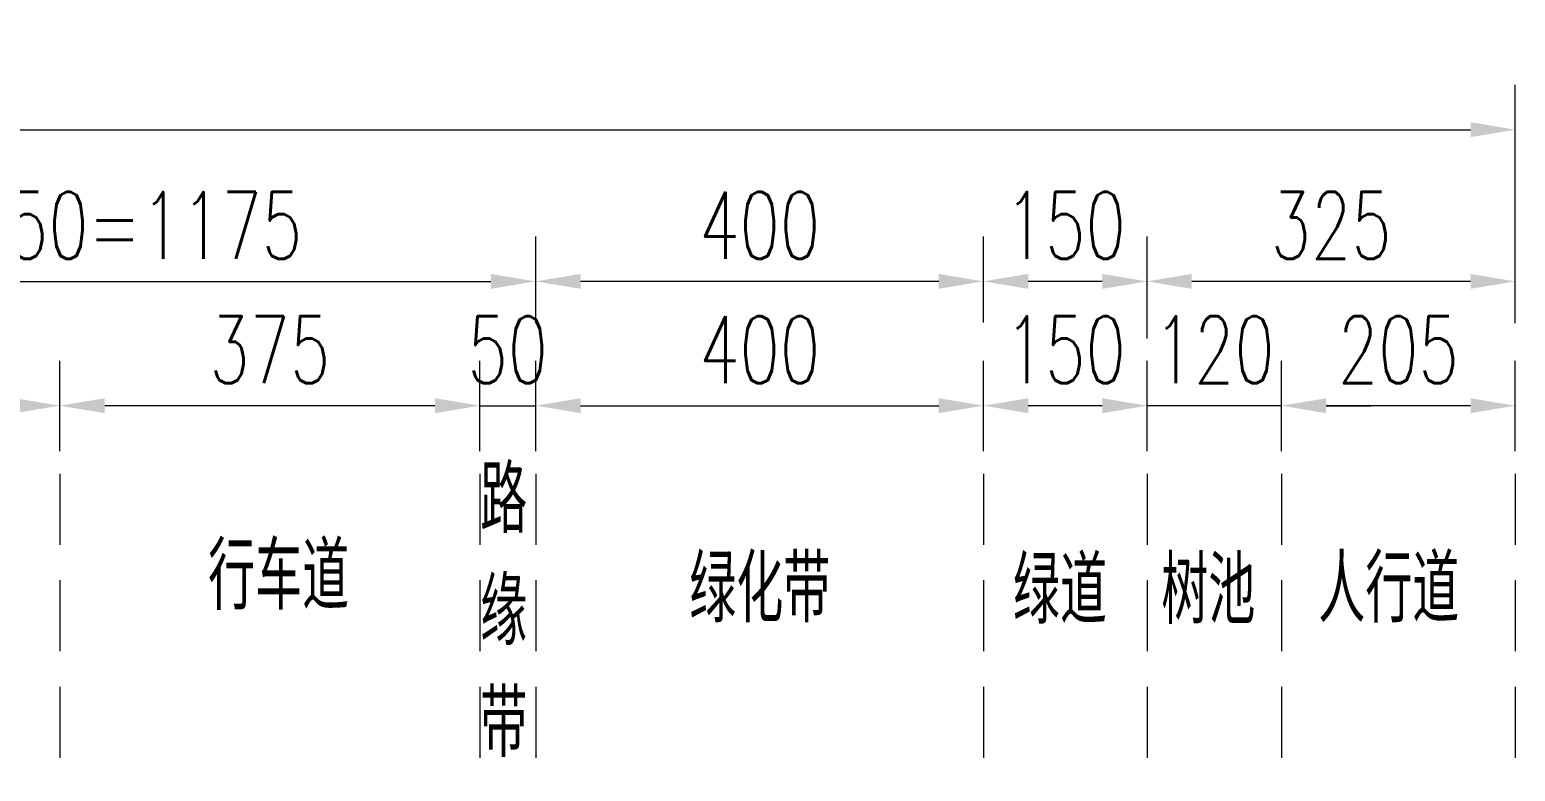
# Model space of a CAD drawing. Extents: x -1568 to -728, y -1287 to -990.
# Drawn here: x -1307.1 to -1240.8, y -1178.8 to -1145.7 of the extents above; entities that cross this region are included whole.
import ezdxf

# ---------------------------------------------------------------- set-up
doc = ezdxf.new("R2010")
doc.units = 0
doc.header["$LTSCALE"] = 5
doc.linetypes.add('DASHED', pattern=[19.05, 12.7, -6.35])
doc.layers.get('Defpoints').update_dxf_attribs({"linetype": 'CONTINUOUS'})
doc.layers.add('文字', color=7, linetype='CONTINUOUS')
doc.layers.add('标注', color=4, linetype='CONTINUOUS', lineweight=15)
doc.styles.get("Standard").update_dxf_attribs({"font": 'simplex1.shx', "width": 0.7, "bigfont": 'hztxt.shx'})
doc.dimstyles.new('比例1：200', dxfattribs={"dimtxt": 3, "dimasz": 2, "dimexe": 2, "dimexo": 1, "dimgap": 1, "dimtad": 1, "dimlfac": 20, "dimzin": 13, "dimdsep": 46, "dimtxsty": 'Standard', "dimcen": -0.09, "dimclrd": 256, "dimclre": 256, "dimclrt": 7, "dimaunit": 1, "dimadec": 0, "dimazin": 2, "dimtfac": 0.0005, "dimtix": 1, "dimtmove": 2, "dimatfit": 3, "dimfxl": 0, "dimtolj": 1, "dimtzin": 13, "dimlwd": -1, "dimlwe": -1, "dimarcsym": 0})

# ---------------------------------------------------------------- blocks, each defined once
blk = doc.blocks.new('*D25')
at = {"layer": 'Defpoints', "color": 0}
for p in [(-1284.519, -1156.953), (-1343.269, -1159.817), (-1284.519, -1159.817)]:
    blk.add_point(p, dxfattribs=at)
at = {"layer": '标注'}
for p, q in [((-1343.269, -1158.817), (-1343.269, -1154.953)), ((-1284.519, -1158.817), (-1284.519, -1154.953)), ((-1341.269, -1156.953), (-1286.519, -1156.953))]:
    blk.add_line(p, q, dxfattribs=at)
for points in [[(-1341.269, -1156.62), (-1341.269, -1157.286), (-1343.269, -1156.953)], [(-1286.519, -1156.62), (-1286.519, -1157.286), (-1284.519, -1156.953)]]:
    blk.add_solid(points, dxfattribs=at)
at = {"layer": '标注', "color": 7, "insert": (-1313.894, -1154.453), "char_height": 3, "attachment_point": 5}
blk.add_mtext('\\A1;50+2x350+375+50=1175', dxfattribs=at)
blk = doc.blocks.new('*D26')
at = {"layer": 'Defpoints', "color": 0}
for p in [(-1240.769, -1150.174), (-1465.769, -1159.817), (-1240.769, -1159.817)]:
    blk.add_point(p, dxfattribs=at)
at = {"layer": '标注'}
for p, q in [((-1465.769, -1156.174), (-1465.769, -1148.174)), ((-1240.769, -1156.174), (-1240.769, -1148.174)), ((-1463.769, -1150.174), (-1242.769, -1150.174))]:
    blk.add_line(p, q, dxfattribs=at)
for points in [[(-1463.769, -1149.84), (-1463.769, -1150.507), (-1465.769, -1150.174)], [(-1242.769, -1149.84), (-1242.769, -1150.507), (-1240.769, -1150.174)]]:
    blk.add_solid(points, dxfattribs=at)
at = {"layer": '标注', "color": 7, "insert": (-1353.269, -1147.674), "char_height": 3, "attachment_point": 5}
blk.add_mtext('\\A1;道路总宽45m', dxfattribs=at)
blk = doc.blocks.new('*D27')
at = {"layer": 'Defpoints', "color": 0}
for p in [(-1284.519, -1156.953), (-1264.519, -1159.798), (-1284.519, -1159.817)]:
    blk.add_point(p, dxfattribs=at)
at = {"layer": '标注'}
for p, q in [((-1284.519, -1158.817), (-1284.519, -1154.953)), ((-1264.519, -1158.798), (-1264.519, -1154.953)), ((-1266.519, -1156.953), (-1282.519, -1156.953))]:
    blk.add_line(p, q, dxfattribs=at)
for points in [[(-1282.519, -1156.62), (-1282.519, -1157.286), (-1284.519, -1156.953)], [(-1266.519, -1156.62), (-1266.519, -1157.286), (-1264.519, -1156.953)]]:
    blk.add_solid(points, dxfattribs=at)
at = {"layer": '标注', "color": 7, "insert": (-1274.519, -1154.453), "char_height": 3, "attachment_point": 5}
blk.add_mtext('\\A1;400', dxfattribs=at)
blk = doc.blocks.new('*D32')
at = {"layer": 'Defpoints', "color": 0}
for p in [(-1257.217, -1156.953), (-1240.769, -1159.817), (-1257.217, -1160.509)]:
    blk.add_point(p, dxfattribs=at)
at = {"layer": '标注'}
for p, q in [((-1257.217, -1159.509), (-1257.217, -1154.953)), ((-1240.769, -1158.817), (-1240.769, -1154.953)), ((-1242.769, -1156.953), (-1255.217, -1156.953))]:
    blk.add_line(p, q, dxfattribs=at)
for points in [[(-1255.217, -1156.62), (-1255.217, -1157.286), (-1257.217, -1156.953)], [(-1242.769, -1156.62), (-1242.769, -1157.286), (-1240.769, -1156.953)]]:
    blk.add_solid(points, dxfattribs=at)
at = {"layer": '标注', "color": 7, "insert": (-1248.993, -1154.453), "char_height": 3, "attachment_point": 5}
blk.add_mtext('\\A1;325', dxfattribs=at)
blk = doc.blocks.new('*D31')
at = {"layer": 'Defpoints', "color": 0}
for p in [(-1264.519, -1156.953), (-1264.519, -1159.798), (-1257.217, -1160.509)]:
    blk.add_point(p, dxfattribs=at)
at = {"layer": '标注'}
for p, q in [((-1264.519, -1158.798), (-1264.519, -1154.953)), ((-1257.217, -1159.509), (-1257.217, -1154.953)), ((-1259.217, -1156.953), (-1262.519, -1156.953))]:
    blk.add_line(p, q, dxfattribs=at)
for points in [[(-1262.519, -1156.62), (-1262.519, -1157.286), (-1264.519, -1156.953)], [(-1259.217, -1156.62), (-1259.217, -1157.286), (-1257.217, -1156.953)]]:
    blk.add_solid(points, dxfattribs=at)
at = {"layer": '标注', "color": 7, "insert": (-1260.868, -1154.453), "char_height": 3, "attachment_point": 5}
blk.add_mtext('\\A1;150', dxfattribs=at)
blk = doc.blocks.new('*D93')
at = {"layer": 'Defpoints', "color": 0}
for p in [(-1323.269, -1162.509), (-1323.269, -1165.547), (-1305.769, -1165.547)]:
    blk.add_point(p, dxfattribs=at)
at = {"layer": '标注'}
for p, q in [((-1323.269, -1164.547), (-1323.269, -1160.509)), ((-1305.769, -1164.547), (-1305.769, -1160.509)), ((-1307.769, -1162.509), (-1321.269, -1162.509))]:
    blk.add_line(p, q, dxfattribs=at)
for points in [[(-1321.269, -1162.176), (-1321.269, -1162.843), (-1323.269, -1162.509)], [(-1307.769, -1162.176), (-1307.769, -1162.843), (-1305.769, -1162.509)]]:
    blk.add_solid(points, dxfattribs=at)
at = {"layer": '标注', "color": 7, "insert": (-1314.519, -1160.009), "char_height": 3, "attachment_point": 5}
blk.add_mtext('\\A1;350', dxfattribs=at)
blk = doc.blocks.new('*D94')
at = {"layer": 'Defpoints', "color": 0}
for p in [(-1305.769, -1162.509), (-1305.769, -1165.547), (-1287.019, -1165.547)]:
    blk.add_point(p, dxfattribs=at)
at = {"layer": '标注'}
for p, q in [((-1305.769, -1164.547), (-1305.769, -1160.509)), ((-1287.019, -1164.547), (-1287.019, -1160.509)), ((-1289.019, -1162.509), (-1303.769, -1162.509))]:
    blk.add_line(p, q, dxfattribs=at)
for points in [[(-1303.769, -1162.176), (-1303.769, -1162.843), (-1305.769, -1162.509)], [(-1289.019, -1162.176), (-1289.019, -1162.843), (-1287.019, -1162.509)]]:
    blk.add_solid(points, dxfattribs=at)
at = {"layer": '标注', "color": 7, "insert": (-1296.394, -1160.009), "char_height": 3, "attachment_point": 5}
blk.add_mtext('\\A1;375', dxfattribs=at)
blk = doc.blocks.new('*D95')
at = {"layer": 'Defpoints', "color": 0}
for p in [(-1264.519, -1162.509), (-1284.519, -1165.547), (-1264.519, -1165.547)]:
    blk.add_point(p, dxfattribs=at)
at = {"layer": '标注'}
for p, q in [((-1284.519, -1164.547), (-1284.519, -1160.509)), ((-1264.519, -1164.547), (-1264.519, -1160.509)), ((-1282.519, -1162.509), (-1266.519, -1162.509))]:
    blk.add_line(p, q, dxfattribs=at)
for points in [[(-1282.519, -1162.176), (-1282.519, -1162.843), (-1284.519, -1162.509)], [(-1266.519, -1162.176), (-1266.519, -1162.843), (-1264.519, -1162.509)]]:
    blk.add_solid(points, dxfattribs=at)
at = {"layer": '标注', "color": 7, "insert": (-1274.519, -1160.009), "char_height": 3, "attachment_point": 5}
blk.add_mtext('\\A1;400', dxfattribs=at)
blk = doc.blocks.new('*D96')
at = {"layer": 'Defpoints', "color": 0}
for p in [(-1284.519, -1162.509), (-1287.019, -1165.547), (-1284.519, -1165.547)]:
    blk.add_point(p, dxfattribs=at)
at = {"layer": '标注'}
for p, q in [((-1287.019, -1164.547), (-1287.019, -1160.509)), ((-1284.519, -1164.547), (-1284.519, -1160.509)), ((-1289.019, -1162.509), (-1291.019, -1162.509)), ((-1287.019, -1162.509), (-1284.519, -1162.509)), ((-1282.519, -1162.509), (-1280.519, -1162.509))]:
    blk.add_line(p, q, dxfattribs=at)
for points in [[(-1289.019, -1162.176), (-1289.019, -1162.843), (-1287.019, -1162.509)], [(-1282.519, -1162.176), (-1282.519, -1162.843), (-1284.519, -1162.509)]]:
    blk.add_solid(points, dxfattribs=at)
at = {"layer": '标注', "color": 7, "insert": (-1285.769, -1160.009), "char_height": 3, "attachment_point": 5}
blk.add_mtext('\\A1;50', dxfattribs=at)
blk = doc.blocks.new('*D97')
at = {"layer": 'Defpoints', "color": 0}
for p in [(-1264.519, -1162.509), (-1264.519, -1165.547), (-1257.217, -1165.547)]:
    blk.add_point(p, dxfattribs=at)
at = {"layer": '标注'}
for p, q in [((-1264.519, -1164.547), (-1264.519, -1160.509)), ((-1257.217, -1164.547), (-1257.217, -1160.509)), ((-1259.217, -1162.509), (-1262.519, -1162.509))]:
    blk.add_line(p, q, dxfattribs=at)
for points in [[(-1262.519, -1162.176), (-1262.519, -1162.843), (-1264.519, -1162.509)], [(-1259.217, -1162.176), (-1259.217, -1162.843), (-1257.217, -1162.509)]]:
    blk.add_solid(points, dxfattribs=at)
at = {"layer": '标注', "color": 7, "insert": (-1260.868, -1160.009), "char_height": 3, "attachment_point": 5}
blk.add_mtext('\\A1;150', dxfattribs=at)
blk = doc.blocks.new('*D98')
at = {"layer": 'Defpoints', "color": 0}
for p in [(-1257.217, -1162.509), (-1257.217, -1165.547), (-1251.217, -1165.547)]:
    blk.add_point(p, dxfattribs=at)
at = {"layer": '标注'}
for p, q in [((-1257.217, -1164.547), (-1257.217, -1160.509)), ((-1251.217, -1164.547), (-1251.217, -1160.509)), ((-1259.217, -1162.509), (-1261.217, -1162.509)), ((-1251.217, -1162.509), (-1257.217, -1162.509)), ((-1249.217, -1162.509), (-1247.217, -1162.509))]:
    blk.add_line(p, q, dxfattribs=at)
for points in [[(-1259.217, -1162.176), (-1259.217, -1162.843), (-1257.217, -1162.509)], [(-1249.217, -1162.176), (-1249.217, -1162.843), (-1251.217, -1162.509)]]:
    blk.add_solid(points, dxfattribs=at)
at = {"layer": '标注', "color": 7, "insert": (-1254.217, -1160.009), "char_height": 3, "attachment_point": 5}
blk.add_mtext('\\A1;120', dxfattribs=at)
blk = doc.blocks.new('*D99')
at = {"layer": 'Defpoints', "color": 0}
for p in [(-1251.217, -1162.509), (-1251.217, -1165.547), (-1240.769, -1165.547)]:
    blk.add_point(p, dxfattribs=at)
at = {"layer": '标注'}
for p, q in [((-1251.217, -1164.547), (-1251.217, -1160.509)), ((-1240.769, -1164.547), (-1240.769, -1160.509)), ((-1242.769, -1162.509), (-1249.217, -1162.509))]:
    blk.add_line(p, q, dxfattribs=at)
for points in [[(-1249.217, -1162.176), (-1249.217, -1162.843), (-1251.217, -1162.509)], [(-1242.769, -1162.176), (-1242.769, -1162.843), (-1240.769, -1162.509)]]:
    blk.add_solid(points, dxfattribs=at)
at = {"layer": '标注', "color": 7, "insert": (-1245.993, -1160.009), "char_height": 3, "attachment_point": 5}
blk.add_mtext('\\A1;205', dxfattribs=at)

msp = doc.modelspace()

# ---------------------------------------------------------------- linework, layer by layer
at = {"layer": '标注', "linetype": 'DASHED', "ltscale": 0.05}
for p, q in [((-1305.76889, -1165.54734), (-1305.76889, -1178.84886)), ((-1287.01889, -1165.54734), (-1287.01889, -1178.84886)), ((-1284.51889, -1165.54734), (-1284.51889, -1178.84886)), ((-1264.51889, -1165.54734), (-1264.51889, -1178.84886)), ((-1257.21741, -1165.54734), (-1257.21741, -1178.84886)), ((-1251.21741, -1165.54734), (-1251.21741, -1178.84886)), ((-1240.76889, -1165.54734), (-1240.76889, -1178.84886))]:
    msp.add_line(p, q, dxfattribs=at)

# ---------------------------------------------------------------- texts
at = {"layer": '文字', "width": 0.7}
for s, p in [('行车道', (-1299.15245, -1171.62754)), ('绿化带', (-1277.66071, -1172.1981)), ('绿道', (-1263.20449, -1172.26191)), ('树池', (-1256.58057, -1172.26191)), ('人行道', (-1249.56873, -1172.1981))]:
    msp.add_text(s, height=3, dxfattribs=at).set_placement(p)
at = {"layer": '文字', "insert": (-1284.89739, -1165.20364), "char_height": 3, "width": 2.4693725, "attachment_point": 3}
msp.add_mtext('路缘带', dxfattribs=at)

# ---------------------------------------------------------------- dimensions: what is measured, and where the dimension line sits
at = {"layer": '标注'}
for base, p1, p2, text, picture, middle in [((-1240.76889, -1150.1735), (-1465.76889, -1159.81742), (-1240.76889, -1159.81742), '道路总宽45m', '*D26', (-1353.26889, -1147.6735)), ((-1284.51889, -1156.95295), (-1343.26889, -1159.81742), (-1284.51889, -1159.81742), '50+2x350+375+50=1175', '*D25', (-1313.89389, -1154.45295))]:
    dim = msp.add_linear_dim(base=base, p1=p1, p2=p2, text=text, dimstyle='比例1：200', override={"dimtxsty": 'Standard'}, dxfattribs=at)
    dim.commit()
    dim.dimension.update_dxf_attribs({"geometry": picture, "text_midpoint": middle})
for base, p1, p2, picture, middle in [((-1284.51889, -1156.95295), (-1264.51889, -1159.79836), (-1284.51889, -1159.81742), '*D27', (-1274.51889, -1154.45295)), ((-1284.51889, -1162.50938), (-1287.01889, -1165.54734), (-1284.51889, -1165.54734), '*D96', (-1285.76889, -1160.00938)), ((-1257.21741, -1162.50938), (-1251.21741, -1165.54734), (-1257.21741, -1165.54734), '*D98', (-1254.21741, -1160.00938))]:
    dim = msp.add_linear_dim(base=base, p1=p1, p2=p2, angle=180, dimstyle='比例1：200', override={"dimtxsty": 'Standard'}, dxfattribs=at)
    dim.commit()
    dim.dimension.update_dxf_attribs({"geometry": picture, "text_midpoint": middle})
for base, p1, p2, text, picture, middle in [((-1264.51889, -1156.95295), (-1257.21741, -1160.50938), (-1264.51889, -1159.79836), '150', '*D31', (-1260.86815, -1154.45295)), ((-1257.21741, -1156.95295), (-1240.76889, -1159.81742), (-1257.21741, -1160.50938), '325', '*D32', (-1248.99315, -1154.45295)), ((-1264.51889, -1162.50938), (-1257.21741, -1165.54734), (-1264.51889, -1165.54734), '150', '*D97', (-1260.86815, -1160.00938)), ((-1251.21741, -1162.50938), (-1240.76889, -1165.54734), (-1251.21741, -1165.54734), '205', '*D99', (-1245.99315, -1160.00938))]:
    dim = msp.add_linear_dim(base=base, p1=p1, p2=p2, angle=180, text=text, dimstyle='比例1：200', override={"dimtxsty": 'Standard'}, dxfattribs=at)
    dim.commit()
    dim.dimension.update_dxf_attribs({"geometry": picture, "text_midpoint": middle})
for base, p1, p2, picture, middle in [((-1323.26889, -1162.50938), (-1305.76889, -1165.54734), (-1323.26889, -1165.54734), '*D93', (-1314.51889, -1160.00938)), ((-1305.76889, -1162.50938), (-1287.01889, -1165.54734), (-1305.76889, -1165.54734), '*D94', (-1296.39389, -1160.00938)), ((-1264.51889, -1162.50938), (-1284.51889, -1165.54734), (-1264.51889, -1165.54734), '*D95', (-1274.51889, -1160.00938))]:
    dim = msp.add_linear_dim(base=base, p1=p1, p2=p2, dimstyle='比例1：200', override={"dimtxsty": 'Standard'}, dxfattribs=at)
    dim.commit()
    dim.dimension.update_dxf_attribs({"geometry": picture, "text_midpoint": middle})

doc.saveas('drawing.dxf')
